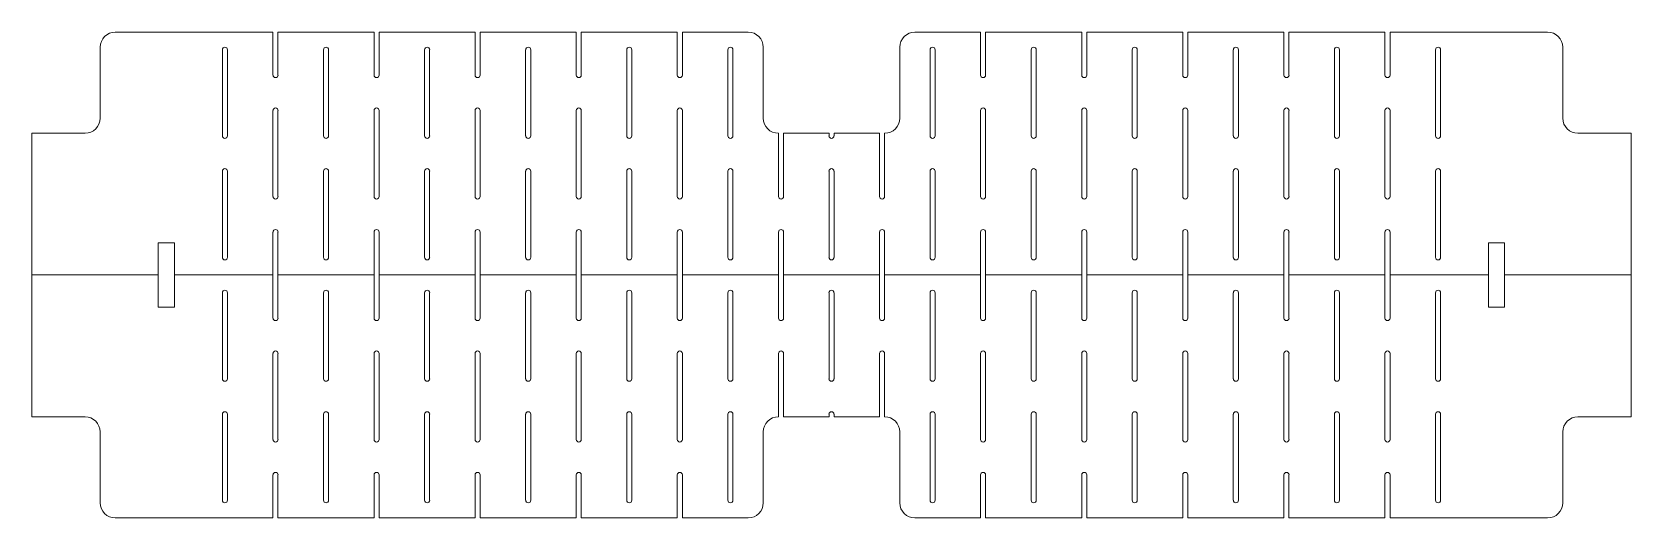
# Model space of a CAD drawing. Header units: inches. Extents: x 0.2 to 12.7, y 0.3 to 4.
import ezdxf

# ---------------------------------------------------------------- set-up
doc = ezdxf.new("R2010")
doc.units = ezdxf.units.IN
doc.header["$MEASUREMENT"] = 0
doc.layers.add('inside', color=3, linetype='Continuous', lineweight=0)
doc.layers.add('outside', color=6, linetype='Continuous', lineweight=0)

msp = doc.modelspace()

# ---------------------------------------------------------------- linework, layer by layer
at = {"layer": 'inside'}
for p, q in [((2.097, 4.032), (2.097, 3.698)), ((2.136, 3.698), (2.136, 4.032)), ((2.884, 4.032), (2.884, 3.698)), ((2.924, 3.698), (2.924, 4.032)), ((3.672, 4.032), (3.672, 3.698)), ((3.711, 3.698), (3.711, 4.032)), ((4.459, 4.032), (4.459, 3.698)), ((4.498, 3.698), (4.498, 4.032)), ((5.246, 4.032), (5.246, 3.698)), ((5.286, 3.698), (5.286, 4.032)), ((7.609, 4.032), (7.609, 3.698)), ((7.648, 3.698), (7.648, 4.032)), ((8.396, 4.032), (8.396, 3.698)), ((8.435, 3.698), (8.435, 4.032)), ((9.183, 4.032), (9.183, 3.698)), ((9.223, 3.698), (9.223, 4.032)), ((9.971, 4.032), (9.971, 3.698)), ((10.01, 3.698), (10.01, 4.032)), ((10.758, 4.032), (10.758, 3.698)), ((10.798, 3.698), (10.798, 4.032)), ((1.703, 3.225), (1.703, 3.895)), ((1.743, 3.895), (1.743, 3.225)), ((2.491, 3.225), (2.491, 3.895)), ((2.53, 3.895), (2.53, 3.225)), ((3.278, 3.225), (3.278, 3.895)), ((3.317, 3.895), (3.317, 3.225)), ((4.065, 3.225), (4.065, 3.895)), ((4.105, 3.895), (4.105, 3.225)), ((4.853, 3.225), (4.853, 3.895)), ((4.892, 3.895), (4.892, 3.225)), ((5.64, 3.225), (5.64, 3.895)), ((5.68, 3.895), (5.68, 3.225)), ((7.215, 3.225), (7.215, 3.895)), ((7.254, 3.895), (7.254, 3.225)), ((8.002, 3.225), (8.002, 3.895)), ((8.042, 3.895), (8.042, 3.225)), ((8.79, 3.225), (8.79, 3.895)), ((8.829, 3.895), (8.829, 3.225)), ((9.577, 3.225), (9.577, 3.895)), ((9.617, 3.895), (9.617, 3.225)), ((10.365, 3.225), (10.365, 3.895)), ((10.404, 3.895), (10.404, 3.225)), ((11.152, 3.225), (11.152, 3.895)), ((11.191, 3.895), (11.191, 3.225)), ((2.097, 2.753), (2.097, 3.422)), ((2.136, 3.422), (2.136, 2.753)), ((2.884, 2.753), (2.884, 3.422)), ((2.924, 3.422), (2.924, 2.753)), ((3.672, 2.753), (3.672, 3.422)), ((3.711, 3.422), (3.711, 2.753)), ((4.459, 2.753), (4.459, 3.422)), ((4.498, 3.422), (4.498, 2.753)), ((5.246, 2.753), (5.246, 3.422)), ((5.286, 3.422), (5.286, 2.753)), ((7.609, 2.753), (7.609, 3.422)), ((7.648, 3.422), (7.648, 2.753)), ((8.396, 2.753), (8.396, 3.422)), ((8.435, 3.422), (8.435, 2.753)), ((9.183, 2.753), (9.183, 3.422)), ((9.223, 3.422), (9.223, 2.753)), ((9.971, 2.753), (9.971, 3.422)), ((10.01, 3.422), (10.01, 2.753)), ((10.758, 2.753), (10.758, 3.422)), ((10.798, 3.422), (10.798, 2.753)), ((6.034, 3.245), (6.034, 2.753)), ((6.073, 2.753), (6.073, 3.245)), ((6.428, 3.245), (6.428, 3.225)), ((6.467, 3.225), (6.467, 3.245)), ((6.821, 3.245), (6.821, 2.753)), ((6.861, 2.753), (6.861, 3.245)), ((1.703, 2.28), (1.703, 2.95)), ((1.743, 2.95), (1.743, 2.28)), ((2.491, 2.28), (2.491, 2.95)), ((2.53, 2.95), (2.53, 2.28)), ((3.278, 2.28), (3.278, 2.95)), ((3.317, 2.95), (3.317, 2.28)), ((4.065, 2.28), (4.065, 2.95)), ((4.105, 2.95), (4.105, 2.28)), ((4.853, 2.28), (4.853, 2.95)), ((4.892, 2.95), (4.892, 2.28)), ((5.64, 2.28), (5.64, 2.95)), ((5.68, 2.95), (5.68, 2.28)), ((6.428, 2.28), (6.428, 2.95)), ((6.467, 2.95), (6.467, 2.28)), ((7.215, 2.28), (7.215, 2.95)), ((7.254, 2.95), (7.254, 2.28)), ((8.002, 2.28), (8.002, 2.95)), ((8.042, 2.95), (8.042, 2.28)), ((8.79, 2.28), (8.79, 2.95)), ((8.829, 2.95), (8.829, 2.28)), ((9.577, 2.28), (9.577, 2.95)), ((9.617, 2.95), (9.617, 2.28)), ((10.365, 2.28), (10.365, 2.95)), ((10.404, 2.95), (10.404, 2.28)), ((11.152, 2.28), (11.152, 2.95)), ((11.191, 2.95), (11.191, 2.28)), ((1.204, 1.893), (1.204, 2.393)), ((1.329, 2.393), (1.204, 2.393)), ((1.329, 2.393), (1.329, 1.893)), ((2.097, 1.808), (2.097, 2.477)), ((2.136, 2.477), (2.136, 1.808)), ((2.884, 1.808), (2.884, 2.477)), ((2.924, 2.477), (2.924, 1.808)), ((3.672, 1.808), (3.672, 2.477)), ((3.711, 2.477), (3.711, 1.808)), ((4.459, 1.808), (4.459, 2.477)), ((4.498, 2.477), (4.498, 1.808)), ((5.246, 1.808), (5.246, 2.477)), ((5.286, 2.477), (5.286, 1.808)), ((6.034, 1.808), (6.034, 2.477)), ((6.073, 2.477), (6.073, 1.808)), ((6.821, 1.808), (6.821, 2.477)), ((6.861, 2.477), (6.861, 1.808)), ((7.609, 1.808), (7.609, 2.477)), ((7.648, 2.477), (7.648, 1.808)), ((8.396, 1.808), (8.396, 2.477)), ((8.435, 2.477), (8.435, 1.808)), ((9.183, 1.808), (9.183, 2.477)), ((9.223, 2.477), (9.223, 1.808)), ((9.971, 1.808), (9.971, 2.477)), ((10.01, 2.477), (10.01, 1.808)), ((10.758, 1.808), (10.758, 2.477)), ((10.798, 2.477), (10.798, 1.808)), ((11.565, 1.893), (11.565, 2.393)), ((11.69, 2.393), (11.565, 2.393)), ((11.69, 2.393), (11.69, 1.893)), ((1.204, 2.143), (0.22, 2.143)), ((2.097, 2.143), (1.329, 2.143)), ((2.884, 2.143), (2.136, 2.143)), ((3.672, 2.143), (2.924, 2.143)), ((4.459, 2.143), (3.711, 2.143)), ((5.246, 2.143), (4.498, 2.143)), ((6.034, 2.143), (5.286, 2.143)), ((6.821, 2.143), (6.073, 2.143)), ((7.609, 2.143), (6.861, 2.143)), ((8.396, 2.143), (7.648, 2.143)), ((9.183, 2.143), (8.435, 2.143)), ((9.971, 2.143), (9.223, 2.143)), ((10.758, 2.143), (10.01, 2.143)), ((11.565, 2.143), (10.798, 2.143)), ((12.675, 2.143), (11.69, 2.143)), ((1.703, 2.005), (1.703, 1.336)), ((1.743, 1.336), (1.743, 2.005)), ((2.491, 2.005), (2.491, 1.336)), ((2.53, 1.336), (2.53, 2.005)), ((3.278, 2.005), (3.278, 1.336)), ((3.317, 1.336), (3.317, 2.005)), ((4.065, 2.005), (4.065, 1.336)), ((4.105, 1.336), (4.105, 2.005)), ((4.853, 2.005), (4.853, 1.336)), ((4.892, 1.336), (4.892, 2.005)), ((5.64, 2.005), (5.64, 1.336)), ((5.68, 1.336), (5.68, 2.005)), ((6.428, 2.005), (6.428, 1.336)), ((6.467, 1.336), (6.467, 2.005)), ((7.215, 2.005), (7.215, 1.336)), ((7.254, 1.336), (7.254, 2.005)), ((8.002, 2.005), (8.002, 1.336)), ((8.042, 1.336), (8.042, 2.005)), ((8.79, 2.005), (8.79, 1.336)), ((8.829, 1.336), (8.829, 2.005)), ((9.577, 2.005), (9.577, 1.336)), ((9.617, 1.336), (9.617, 2.005)), ((10.365, 2.005), (10.365, 1.336)), ((10.404, 1.336), (10.404, 2.005)), ((11.152, 2.005), (11.152, 1.336)), ((11.191, 1.336), (11.191, 2.005)), ((1.329, 1.893), (1.204, 1.893)), ((11.69, 1.893), (11.565, 1.893)), ((2.097, 1.532), (2.097, 0.863)), ((2.136, 0.863), (2.136, 1.532)), ((2.884, 1.532), (2.884, 0.863)), ((2.924, 0.863), (2.924, 1.532)), ((3.672, 1.532), (3.672, 0.863)), ((3.711, 0.863), (3.711, 1.532)), ((4.459, 1.532), (4.459, 0.863)), ((4.498, 0.863), (4.498, 1.532)), ((5.246, 1.532), (5.246, 0.863)), ((5.286, 0.863), (5.286, 1.532)), ((6.034, 1.04), (6.034, 1.532)), ((6.073, 1.532), (6.073, 1.04)), ((6.821, 1.04), (6.821, 1.532)), ((6.861, 1.532), (6.861, 1.04)), ((7.609, 1.532), (7.609, 0.863)), ((7.648, 0.863), (7.648, 1.532)), ((8.396, 1.532), (8.396, 0.863)), ((8.435, 0.863), (8.435, 1.532)), ((9.183, 1.532), (9.183, 0.863)), ((9.223, 0.863), (9.223, 1.532)), ((9.971, 1.532), (9.971, 0.863)), ((10.01, 0.863), (10.01, 1.532)), ((10.758, 1.532), (10.758, 0.863)), ((10.798, 0.863), (10.798, 1.532)), ((1.703, 1.06), (1.703, 0.391)), ((1.743, 0.391), (1.743, 1.06)), ((2.491, 1.06), (2.491, 0.391)), ((2.53, 0.391), (2.53, 1.06)), ((3.278, 1.06), (3.278, 0.391)), ((3.317, 0.391), (3.317, 1.06)), ((4.065, 1.06), (4.065, 0.391)), ((4.105, 0.391), (4.105, 1.06)), ((4.853, 1.06), (4.853, 0.391)), ((4.892, 0.391), (4.892, 1.06)), ((5.64, 1.06), (5.64, 0.391)), ((5.68, 0.391), (5.68, 1.06)), ((6.428, 1.04), (6.428, 1.06)), ((6.467, 1.06), (6.467, 1.04)), ((7.215, 1.06), (7.215, 0.391)), ((7.254, 0.391), (7.254, 1.06)), ((8.002, 1.06), (8.002, 0.391)), ((8.042, 0.391), (8.042, 1.06)), ((8.79, 1.06), (8.79, 0.391)), ((8.829, 0.391), (8.829, 1.06)), ((9.577, 1.06), (9.577, 0.391)), ((9.617, 0.391), (9.617, 1.06)), ((10.365, 1.06), (10.365, 0.391)), ((10.404, 0.391), (10.404, 1.06)), ((11.152, 1.06), (11.152, 0.391)), ((11.191, 0.391), (11.191, 1.06)), ((2.097, 0.253), (2.097, 0.588)), ((2.136, 0.588), (2.136, 0.253)), ((2.884, 0.253), (2.884, 0.588)), ((2.924, 0.588), (2.924, 0.253)), ((3.672, 0.253), (3.672, 0.588)), ((3.711, 0.588), (3.711, 0.253)), ((4.459, 0.253), (4.459, 0.588)), ((4.498, 0.588), (4.498, 0.253)), ((5.246, 0.253), (5.246, 0.588)), ((5.286, 0.588), (5.286, 0.253)), ((7.609, 0.253), (7.609, 0.588)), ((7.648, 0.588), (7.648, 0.253)), ((8.396, 0.253), (8.396, 0.588)), ((8.435, 0.588), (8.435, 0.253)), ((9.183, 0.253), (9.183, 0.588)), ((9.223, 0.588), (9.223, 0.253)), ((9.971, 0.253), (9.971, 0.588)), ((10.01, 0.588), (10.01, 0.253)), ((10.758, 0.253), (10.758, 0.588)), ((10.798, 0.588), (10.798, 0.253))]:
    msp.add_line(p, q, dxfattribs=at)
for centre, start, end in [((1.723, 3.895), 0, 180), ((2.51, 3.895), 0, 180), ((3.298, 3.895), 0, 180), ((4.085, 3.895), 0, 180), ((4.872, 3.895), 0, 180), ((5.66, 3.895), 0, 180), ((7.235, 3.895), 360, 180), ((8.022, 3.895), 360, 180), ((8.809, 3.895), 360, 180), ((9.597, 3.895), 360, 180), ((10.384, 3.895), 360, 180), ((11.172, 3.895), 360, 180), ((2.117, 3.698), 180, 0), ((2.904, 3.698), 180, 0), ((3.691, 3.698), 180, 0), ((4.479, 3.698), 180, 0), ((5.266, 3.698), 180, 0), ((7.628, 3.698), 180, 360), ((8.416, 3.698), 180, 360), ((9.203, 3.698), 180, 360), ((9.991, 3.698), 180, 360), ((10.778, 3.698), 180, 360), ((2.117, 3.422), 0, 180), ((2.904, 3.422), 0, 180), ((3.691, 3.422), 0, 180), ((4.479, 3.422), 0, 180), ((5.266, 3.422), 0, 180), ((7.628, 3.422), 360, 180), ((8.416, 3.422), 360, 180), ((9.203, 3.422), 360, 180), ((9.991, 3.422), 360, 180), ((10.778, 3.422), 360, 180), ((1.723, 3.225), 180, 0), ((2.51, 3.225), 180, 0), ((3.298, 3.225), 180, 0), ((4.085, 3.225), 180, 0), ((4.872, 3.225), 180, 0), ((5.66, 3.225), 180, 0), ((6.447, 3.225), 180, 360), ((7.235, 3.225), 180, 360), ((8.022, 3.225), 180, 360), ((8.809, 3.225), 180, 360), ((9.597, 3.225), 180, 360), ((10.384, 3.225), 180, 360), ((11.172, 3.225), 180, 360), ((1.723, 2.95), 0, 180), ((2.51, 2.95), 0, 180), ((3.298, 2.95), 0, 180), ((4.085, 2.95), 0, 180), ((4.872, 2.95), 0, 180), ((5.66, 2.95), 0, 180), ((6.447, 2.95), 0, 180), ((7.235, 2.95), 360, 180), ((8.022, 2.95), 360, 180), ((8.809, 2.95), 360, 180), ((9.597, 2.95), 360, 180), ((10.384, 2.95), 360, 180), ((11.172, 2.95), 360, 180), ((2.117, 2.753), 180, 0), ((2.904, 2.753), 180, 0), ((3.691, 2.753), 180, 0), ((4.479, 2.753), 180, 0), ((5.266, 2.753), 180, 0), ((6.054, 2.753), 180, 0), ((6.841, 2.753), 180, 360), ((7.628, 2.753), 180, 360), ((8.416, 2.753), 180, 360), ((9.203, 2.753), 180, 360), ((9.991, 2.753), 180, 360), ((10.778, 2.753), 180, 360), ((2.117, 2.477), 0, 180), ((2.904, 2.477), 0, 180), ((3.691, 2.477), 0, 180), ((4.479, 2.477), 0, 180), ((5.266, 2.477), 0, 180), ((6.054, 2.477), 0, 180), ((6.841, 2.477), 360, 180), ((7.628, 2.477), 360, 180), ((8.416, 2.477), 360, 180), ((9.203, 2.477), 360, 180), ((9.991, 2.477), 360, 180), ((10.778, 2.477), 360, 180), ((1.723, 2.28), 180, 360), ((2.51, 2.28), 180, 360), ((3.298, 2.28), 180, 360), ((4.085, 2.28), 180, 360), ((4.872, 2.28), 180, 360), ((5.66, 2.28), 180, 360), ((6.447, 2.28), 180, 0), ((7.235, 2.28), 180, 0), ((8.022, 2.28), 180, 0), ((8.809, 2.28), 180, 0), ((9.597, 2.28), 180, 0), ((10.384, 2.28), 180, 0), ((11.172, 2.28), 180, 0), ((1.723, 2.005), 0, 180), ((2.51, 2.005), 0, 180), ((3.298, 2.005), 0, 180), ((4.085, 2.005), 0, 180), ((4.872, 2.005), 0, 180), ((5.66, 2.005), 0, 180), ((6.447, 2.005), 360, 180), ((7.235, 2.005), 360, 180), ((8.022, 2.005), 360, 180), ((8.809, 2.005), 360, 180), ((9.597, 2.005), 360, 180), ((10.384, 2.005), 360, 180), ((11.172, 2.005), 360, 180), ((2.117, 1.808), 180, 360), ((2.904, 1.808), 180, 360), ((3.691, 1.808), 180, 360), ((4.479, 1.808), 180, 360), ((5.266, 1.808), 180, 360), ((6.054, 1.808), 180, 360), ((6.841, 1.808), 180, 0), ((7.628, 1.808), 180, 0), ((8.416, 1.808), 180, 0), ((9.203, 1.808), 180, 0), ((9.991, 1.808), 180, 0), ((10.778, 1.808), 180, 0), ((2.117, 1.532), 360, 180), ((2.904, 1.532), 360, 180), ((3.691, 1.532), 360, 180), ((4.479, 1.532), 360, 180), ((5.266, 1.532), 360, 180), ((6.054, 1.532), 360, 180), ((6.841, 1.532), 0, 180), ((7.628, 1.532), 0, 180), ((8.416, 1.532), 0, 180), ((9.203, 1.532), 0, 180), ((9.991, 1.532), 0, 180), ((10.778, 1.532), 0, 180), ((1.723, 1.336), 180, 360), ((2.51, 1.336), 180, 360), ((3.298, 1.336), 180, 360), ((4.085, 1.336), 180, 360), ((4.872, 1.336), 180, 360), ((5.66, 1.336), 180, 360), ((6.447, 1.336), 180, 360), ((7.235, 1.336), 180, 0), ((8.022, 1.336), 180, 0), ((8.809, 1.336), 180, 0), ((9.597, 1.336), 180, 0), ((10.384, 1.336), 180, 0), ((11.172, 1.336), 180, 0), ((1.723, 1.06), 360, 180), ((2.51, 1.06), 360, 180), ((3.298, 1.06), 360, 180), ((4.085, 1.06), 360, 180), ((4.872, 1.06), 360, 180), ((5.66, 1.06), 360, 180), ((6.447, 1.06), 0, 180), ((7.235, 1.06), 0, 180), ((8.022, 1.06), 0, 180), ((8.809, 1.06), 0, 180), ((9.597, 1.06), 0, 180), ((10.384, 1.06), 0, 180), ((11.172, 1.06), 0, 180), ((2.117, 0.863), 180, 360), ((2.904, 0.863), 180, 360), ((3.691, 0.863), 180, 360), ((4.479, 0.863), 180, 360), ((5.266, 0.863), 180, 360), ((7.628, 0.863), 180, 0), ((8.416, 0.863), 180, 0), ((9.203, 0.863), 180, 0), ((9.991, 0.863), 180, 0), ((10.778, 0.863), 180, 0), ((2.117, 0.588), 360, 180), ((2.904, 0.588), 360, 180), ((3.691, 0.588), 360, 180), ((4.479, 0.588), 360, 180), ((5.266, 0.588), 360, 180), ((7.628, 0.588), 0, 180), ((8.416, 0.588), 0, 180), ((9.203, 0.588), 0, 180), ((9.991, 0.588), 0, 180), ((10.778, 0.588), 0, 180), ((1.723, 0.391), 180, 360), ((2.51, 0.391), 180, 360), ((3.298, 0.391), 180, 360), ((4.085, 0.391), 180, 360), ((4.872, 0.391), 180, 360), ((5.66, 0.391), 180, 360), ((7.235, 0.391), 180, 0), ((8.022, 0.391), 180, 0), ((8.809, 0.391), 180, 0), ((9.597, 0.391), 180, 0), ((10.384, 0.391), 180, 0), ((11.172, 0.391), 180, 0)]:
    msp.add_arc(centre, 0.0197, start, end, dxfattribs=at)
at = {"layer": 'outside'}
for p, q in [((0.869, 4.032), (2.097, 4.032)), ((2.136, 4.032), (2.884, 4.032)), ((2.924, 4.032), (3.672, 4.032)), ((3.711, 4.032), (4.459, 4.032)), ((4.498, 4.032), (5.246, 4.032)), ((5.286, 4.032), (5.798, 4.032)), ((7.097, 4.032), (7.609, 4.032)), ((7.648, 4.032), (8.396, 4.032)), ((8.435, 4.032), (9.183, 4.032)), ((9.223, 4.032), (9.971, 4.032)), ((10.01, 4.032), (10.758, 4.032)), ((10.798, 4.032), (12.025, 4.032)), ((0.751, 3.363), (0.751, 3.914)), ((5.916, 3.914), (5.916, 3.363)), ((6.979, 3.363), (6.979, 3.914)), ((12.143, 3.914), (12.143, 3.363)), ((0.22, 3.245), (0.22, 1.04)), ((0.22, 3.245), (0.633, 3.245)), ((6.073, 3.245), (6.428, 3.245)), ((6.467, 3.245), (6.821, 3.245)), ((12.261, 3.245), (12.675, 3.245)), ((12.675, 1.04), (12.675, 3.245)), ((0.22, 1.04), (0.633, 1.04)), ((6.073, 1.04), (6.428, 1.04)), ((6.467, 1.04), (6.821, 1.04)), ((12.261, 1.04), (12.675, 1.04)), ((0.751, 0.922), (0.751, 0.371)), ((5.916, 0.371), (5.916, 0.922)), ((6.979, 0.922), (6.979, 0.371)), ((12.143, 0.371), (12.143, 0.922)), ((0.869, 0.253), (2.097, 0.253)), ((2.136, 0.253), (2.884, 0.253)), ((2.924, 0.253), (3.672, 0.253)), ((3.711, 0.253), (4.459, 0.253)), ((4.498, 0.253), (5.246, 0.253)), ((5.286, 0.253), (5.798, 0.253)), ((7.097, 0.253), (7.609, 0.253)), ((7.648, 0.253), (8.396, 0.253)), ((8.435, 0.253), (9.183, 0.253)), ((9.223, 0.253), (9.971, 0.253)), ((10.01, 0.253), (10.758, 0.253)), ((10.798, 0.253), (12.025, 0.253))]:
    msp.add_line(p, q, dxfattribs=at)
for centre, start, end in [((0.869, 3.914), 90, 180), ((5.798, 3.914), 0, 90), ((7.097, 3.914), 90, 180), ((12.025, 3.914), 0, 90), ((0.633, 3.363), 270, 0), ((6.034, 3.363), 180, 270), ((6.861, 3.363), 270, 0), ((12.261, 3.363), 180, 270), ((0.633, 0.922), 360, 90), ((6.034, 0.922), 90, 180), ((6.861, 0.922), 0, 90), ((12.261, 0.922), 90, 180), ((0.869, 0.371), 180, 270), ((5.798, 0.371), 270, 360), ((7.097, 0.371), 180, 270), ((12.025, 0.371), 270, 360)]:
    msp.add_arc(centre, 0.118, start, end, dxfattribs=at)

doc.saveas('drawing.dxf')
